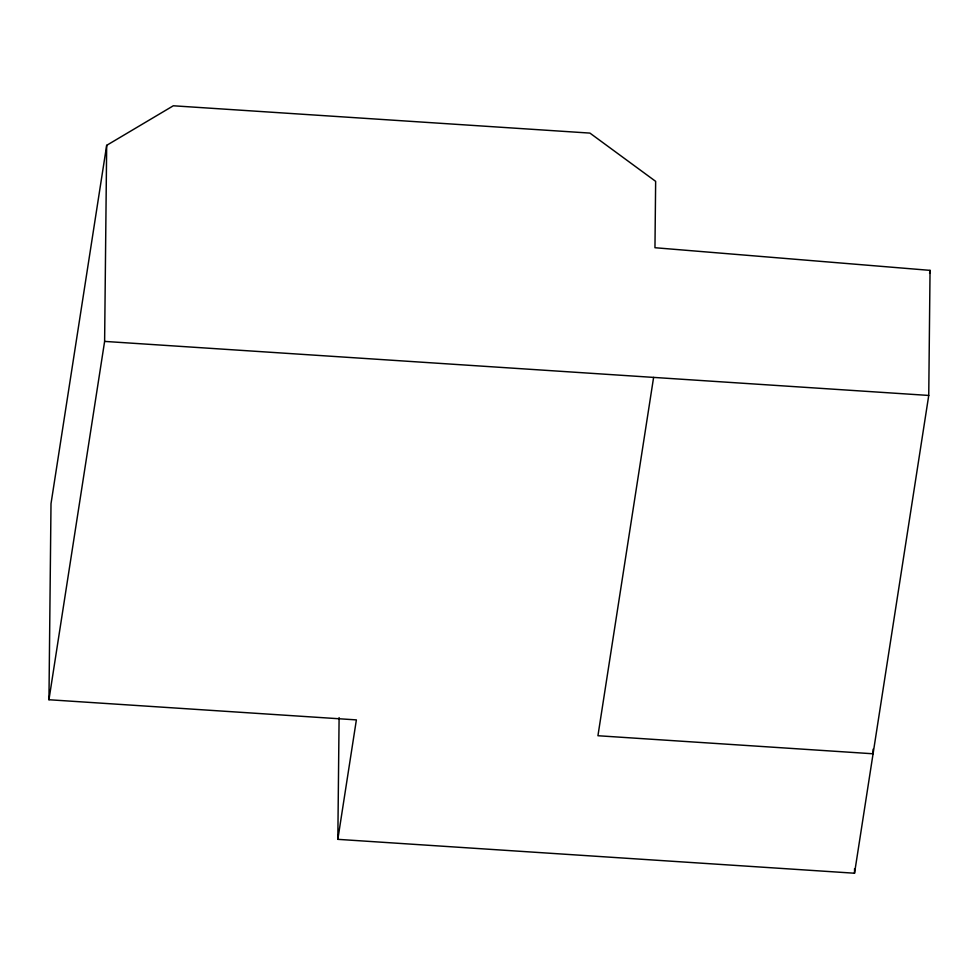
<?xml version="1.0" encoding="UTF-8"?>
<svg xmlns="http://www.w3.org/2000/svg" width="979" height="979" viewBox="0 0 979 979"><rect width="100%" height="100%" fill="white"/><g stroke="black" fill="none" stroke-linecap="round" stroke-linejoin="round"><path stroke-width="1.47" d="M337.828 839.346L356.38 719.895L48.95 699.74L51.006 503.671L106.674 145.345L173.32 105.781L589.921 133.095L655.649 181.348L654.963 247.724L930.05 270.363L928.741 395.443L854.52 873.219L337.828 839.346L339.101 717.595M48.95 699.74L104.618 341.402L106.674 145.345M854.52 873.219L854.569 868.654M873.121 749.204L873.072 753.781L597.936 735.731L653.605 377.404M929.585 273.374L930.05 270.363M104.618 341.402L928.741 395.443"/></g></svg>
